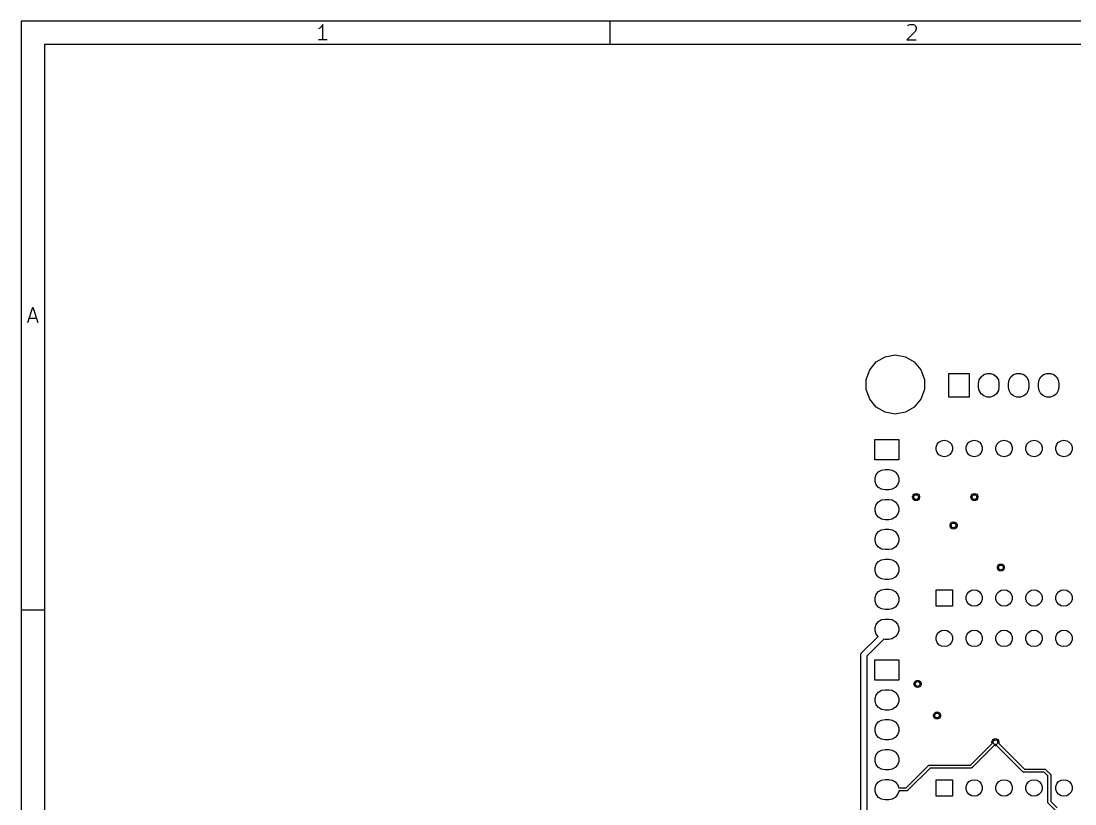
# Model space of a CAD drawing. Extents: x 10 to 287, y -200 to -10.
# Drawn here: x 10 to 99.5, y -76.5 to -10 of the extents above; entities that cross this region are included whole.
import ezdxf

# ---------------------------------------------------------------- set-up
doc = ezdxf.new("R2010")
doc.units = 0
doc.header["$MEASUREMENT"] = 0
doc.layers.add('BLACK', color=7, linetype='CONTINUOUS')

msp = doc.modelspace()

# ---------------------------------------------------------------- linework, layer by layer
at = {"layer": 'Black'}
for p, q in [((10, -10), (10, -200.007)), ((287.002, -10), (10, -10)), ((35.3714, -10.5976), (35.2476, -10.6595)), ((35.4952, -10.4738), (35.3714, -10.5976)), ((35.619, -10.2881), (35.4952, -10.4738)), ((35.619, -11.5881), (35.619, -10.2881)), ((60, -12), (60, -10)), ((85.2476, -10.4119), (85.3095, -10.35)), ((85.3095, -10.35), (85.4333, -10.2881)), ((85.4333, -10.2881), (85.7429, -10.2881)), ((85.7429, -10.2881), (85.8667, -10.35)), ((85.8667, -10.35), (85.9286, -10.4119)), ((85.9286, -10.4119), (85.9905, -10.5357)), ((85.9905, -10.6595), (85.9286, -10.8452)), ((85.9905, -10.5357), (85.9905, -10.6595)), ((35.9905, -11.5881), (35.2476, -11.5881)), ((85.9286, -10.8452), (85.1857, -11.5881)), ((85.1857, -11.5881), (85.9905, -11.5881)), ((12, -12), (12, -198.007)), ((285.002, -12), (12, -12)), ((10.5667, -35.5881), (11, -34.2881)), ((11, -34.2881), (11.4333, -35.5881)), ((10.6905, -35.2167), (11.3095, -35.2167)), ((83.3526, -38.5047), (84.2112, -38.3533)), ((84.2112, -38.3533), (85.0697, -38.5047)), ((82.0373, -39.6084), (82.5976, -38.9406)), ((82.5976, -38.9406), (83.3526, -38.5047)), ((85.0697, -38.5047), (85.8247, -38.9406)), ((85.8247, -38.9406), (86.385, -39.6084)), ((81.7391, -40.4276), (82.0373, -39.6084)), ((86.385, -39.6084), (86.6832, -40.4276)), ((88.7464, -41.946), (88.7464, -39.914)), ((88.7464, -39.914), (90.4736, -39.914)), ((90.4736, -39.914), (90.4736, -41.946)), ((91.3385, -40.4783), (91.4884, -40.2186)), ((91.4884, -40.2186), (91.7182, -40.0258)), ((91.7182, -40.0258), (92, -39.9232)), ((92, -39.9232), (92.3, -39.9232)), ((92.3, -39.9232), (92.5818, -40.0258)), ((92.5818, -40.0258), (92.8116, -40.2186)), ((92.8116, -40.2186), (92.9615, -40.4783)), ((93.8785, -40.4783), (94.0284, -40.2186)), ((94.0284, -40.2186), (94.2582, -40.0258)), ((94.2582, -40.0258), (94.54, -39.9232)), ((94.54, -39.9232), (94.84, -39.9232)), ((94.84, -39.9232), (95.1218, -40.0258)), ((95.1218, -40.0258), (95.3516, -40.2186)), ((95.3516, -40.2186), (95.5015, -40.4783)), ((96.4185, -40.4783), (96.5684, -40.2186)), ((96.5684, -40.2186), (96.7982, -40.0258)), ((96.7982, -40.0258), (97.08, -39.9232)), ((97.08, -39.9232), (97.38, -39.9232)), ((97.38, -39.9232), (97.6618, -40.0258)), ((97.6618, -40.0258), (97.8916, -40.2186)), ((97.8916, -40.2186), (98.0415, -40.4783)), ((81.7391, -41.2994), (81.7391, -40.4276)), ((86.6832, -40.4276), (86.6832, -41.2994)), ((91.2864, -40.7737), (91.3385, -40.4783)), ((91.2864, -41.0863), (91.2864, -40.7737)), ((91.3385, -41.3817), (91.2864, -41.0863)), ((92.9615, -40.4783), (93.0136, -40.7737)), ((93.0136, -41.0863), (92.9615, -41.3817)), ((93.0136, -40.7737), (93.0136, -41.0863)), ((93.8264, -40.7737), (93.8785, -40.4783)), ((93.8264, -41.0863), (93.8264, -40.7737)), ((93.8785, -41.3817), (93.8264, -41.0863)), ((95.5015, -40.4783), (95.5536, -40.7737)), ((95.5536, -41.0863), (95.5015, -41.3817)), ((95.5536, -40.7737), (95.5536, -41.0863)), ((96.3664, -40.7737), (96.4185, -40.4783)), ((96.3664, -41.0863), (96.3664, -40.7737)), ((96.4185, -41.3817), (96.3664, -41.0863)), ((98.0415, -40.4783), (98.0936, -40.7737)), ((98.0936, -41.0863), (98.0415, -41.3817)), ((98.0936, -40.7737), (98.0936, -41.0863)), ((82.0373, -42.1186), (81.7391, -41.2994)), ((86.6832, -41.2994), (86.385, -42.1186)), ((90.4736, -41.946), (88.7464, -41.946)), ((91.4884, -41.6414), (91.3385, -41.3817)), ((91.7182, -41.8342), (91.4884, -41.6414)), ((92, -41.9368), (91.7182, -41.8342)), ((92.3, -41.9368), (92, -41.9368)), ((92.5818, -41.8342), (92.3, -41.9368)), ((92.8116, -41.6414), (92.5818, -41.8342)), ((92.9615, -41.3817), (92.8116, -41.6414)), ((94.0284, -41.6414), (93.8785, -41.3817)), ((94.2582, -41.8342), (94.0284, -41.6414)), ((94.54, -41.9368), (94.2582, -41.8342)), ((94.84, -41.9368), (94.54, -41.9368)), ((95.1218, -41.8342), (94.84, -41.9368)), ((95.3516, -41.6414), (95.1218, -41.8342)), ((95.5015, -41.3817), (95.3516, -41.6414)), ((96.5684, -41.6414), (96.4185, -41.3817)), ((96.7982, -41.8342), (96.5684, -41.6414)), ((97.08, -41.9368), (96.7982, -41.8342)), ((97.38, -41.9368), (97.08, -41.9368)), ((97.6618, -41.8342), (97.38, -41.9368)), ((97.8916, -41.6414), (97.6618, -41.8342)), ((98.0415, -41.3817), (97.8916, -41.6414)), ((82.5976, -42.7864), (82.0373, -42.1186)), ((83.3526, -43.2223), (82.5976, -42.7864)), ((85.8247, -42.7864), (85.0697, -43.2223)), ((86.385, -42.1186), (85.8247, -42.7864)), ((84.2112, -43.3737), (83.3526, -43.2223)), ((85.0697, -43.2223), (84.2112, -43.3737)), ((82.484, -47.2636), (82.484, -45.5364)), ((82.484, -45.5364), (84.516, -45.5364)), ((84.516, -45.5364), (84.516, -47.2636)), ((88.1268, -45.6326), (88.3666, -45.5903)), ((88.3666, -45.5903), (88.6064, -45.6326)), ((90.6668, -45.6326), (90.9066, -45.5903)), ((90.9066, -45.5903), (91.1464, -45.6326)), ((93.2068, -45.6326), (93.4466, -45.5903)), ((93.4466, -45.5903), (93.6864, -45.6326)), ((95.7468, -45.6326), (95.9866, -45.5903)), ((95.9866, -45.5903), (96.2264, -45.6326)), ((98.2868, -45.6326), (98.5266, -45.5903)), ((98.5266, -45.5903), (98.7664, -45.6326)), ((87.6761, -46.1697), (87.7594, -45.9409)), ((87.6761, -46.4133), (87.6761, -46.1697)), ((87.7594, -46.6421), (87.6761, -46.4133)), ((87.7594, -45.9409), (87.9159, -45.7544)), ((87.9159, -45.7544), (88.1268, -45.6326)), ((88.6064, -45.6326), (88.8173, -45.7544)), ((88.8173, -45.7544), (88.9738, -45.9409)), ((88.9738, -45.9409), (89.0571, -46.1697)), ((89.0571, -46.4133), (88.9738, -46.6421)), ((89.0571, -46.1697), (89.0571, -46.4133)), ((90.2161, -46.1697), (90.2994, -45.9409)), ((90.2161, -46.4133), (90.2161, -46.1697)), ((90.2994, -46.6421), (90.2161, -46.4133)), ((90.2994, -45.9409), (90.4559, -45.7544)), ((90.4559, -45.7544), (90.6668, -45.6326)), ((91.1464, -45.6326), (91.3573, -45.7544)), ((91.3573, -45.7544), (91.5138, -45.9409)), ((91.5138, -45.9409), (91.5971, -46.1697)), ((91.5971, -46.4133), (91.5138, -46.6421)), ((91.5971, -46.1697), (91.5971, -46.4133)), ((92.7561, -46.1697), (92.8394, -45.9409)), ((92.7561, -46.4133), (92.7561, -46.1697)), ((92.8394, -46.6421), (92.7561, -46.4133)), ((92.8394, -45.9409), (92.9959, -45.7544)), ((92.9959, -45.7544), (93.2068, -45.6326)), ((93.6864, -45.6326), (93.8973, -45.7544)), ((93.8973, -45.7544), (94.0538, -45.9409)), ((94.0538, -45.9409), (94.1371, -46.1697)), ((94.1371, -46.4133), (94.0538, -46.6421)), ((94.1371, -46.1697), (94.1371, -46.4133)), ((95.2961, -46.1697), (95.3794, -45.9409)), ((95.2961, -46.4133), (95.2961, -46.1697)), ((95.3794, -46.6421), (95.2961, -46.4133)), ((95.3794, -45.9409), (95.5359, -45.7544)), ((95.5359, -45.7544), (95.7468, -45.6326)), ((96.2264, -45.6326), (96.4373, -45.7544)), ((96.4373, -45.7544), (96.5938, -45.9409)), ((96.5938, -45.9409), (96.6771, -46.1697)), ((96.6771, -46.4133), (96.5938, -46.6421)), ((96.6771, -46.1697), (96.6771, -46.4133)), ((97.8361, -46.1697), (97.9194, -45.9409)), ((97.8361, -46.4133), (97.8361, -46.1697)), ((97.9194, -46.6421), (97.8361, -46.4133)), ((97.9194, -45.9409), (98.0759, -45.7544)), ((98.0759, -45.7544), (98.2868, -45.6326)), ((98.7664, -45.6326), (98.9773, -45.7544)), ((98.9773, -45.7544), (99.1338, -45.9409)), ((99.1338, -45.9409), (99.2171, -46.1697)), ((99.2171, -46.4133), (99.1338, -46.6421)), ((99.2171, -46.1697), (99.2171, -46.4133)), ((84.516, -47.2636), (82.484, -47.2636)), ((87.9159, -46.8286), (87.7594, -46.6421)), ((88.1268, -46.9504), (87.9159, -46.8286)), ((88.3666, -46.9927), (88.1268, -46.9504)), ((88.6064, -46.9504), (88.3666, -46.9927)), ((88.8173, -46.8286), (88.6064, -46.9504)), ((88.9738, -46.6421), (88.8173, -46.8286)), ((90.4559, -46.8286), (90.2994, -46.6421)), ((90.6668, -46.9504), (90.4559, -46.8286)), ((90.9066, -46.9927), (90.6668, -46.9504)), ((91.1464, -46.9504), (90.9066, -46.9927)), ((91.3573, -46.8286), (91.1464, -46.9504)), ((91.5138, -46.6421), (91.3573, -46.8286)), ((92.9959, -46.8286), (92.8394, -46.6421)), ((93.2068, -46.9504), (92.9959, -46.8286)), ((93.4466, -46.9927), (93.2068, -46.9504)), ((93.6864, -46.9504), (93.4466, -46.9927)), ((93.8973, -46.8286), (93.6864, -46.9504)), ((94.0538, -46.6421), (93.8973, -46.8286)), ((95.5359, -46.8286), (95.3794, -46.6421)), ((95.7468, -46.9504), (95.5359, -46.8286)), ((95.9866, -46.9927), (95.7468, -46.9504)), ((96.2264, -46.9504), (95.9866, -46.9927)), ((96.4373, -46.8286), (96.2264, -46.9504)), ((96.5938, -46.6421), (96.4373, -46.8286)), ((98.0759, -46.8286), (97.9194, -46.6421)), ((98.2868, -46.9504), (98.0759, -46.8286)), ((98.5266, -46.9927), (98.2868, -46.9504)), ((98.7664, -46.9504), (98.5266, -46.9927)), ((98.9773, -46.8286), (98.7664, -46.9504)), ((99.1338, -46.6421), (98.9773, -46.8286)), ((82.5958, -48.5082), (82.7886, -48.2784)), ((82.7886, -48.2784), (83.0483, -48.1285)), ((83.0483, -48.1285), (83.3437, -48.0764)), ((83.3437, -48.0764), (83.6563, -48.0764)), ((83.6563, -48.0764), (83.9517, -48.1285)), ((83.9517, -48.1285), (84.2114, -48.2784)), ((84.2114, -48.2784), (84.4042, -48.5082)), ((82.4932, -48.79), (82.5958, -48.5082)), ((82.4932, -49.09), (82.4932, -48.79)), ((82.5958, -49.3718), (82.4932, -49.09)), ((84.4042, -48.5082), (84.5068, -48.79)), ((84.5068, -49.09), (84.4042, -49.3718)), ((84.5068, -48.79), (84.5068, -49.09)), ((82.7886, -49.6016), (82.5958, -49.3718)), ((83.0483, -49.7515), (82.7886, -49.6016)), ((83.3437, -49.8036), (83.0483, -49.7515)), ((83.6563, -49.8036), (83.3437, -49.8036)), ((83.9517, -49.7515), (83.6563, -49.8036)), ((84.2114, -49.6016), (83.9517, -49.7515)), ((84.4042, -49.3718), (84.2114, -49.6016)), ((82.5958, -51.0482), (82.7886, -50.8184)), ((82.7886, -50.8184), (83.0483, -50.6685)), ((83.0483, -50.6685), (83.3437, -50.6164)), ((83.3437, -50.6164), (83.6563, -50.6164)), ((83.6563, -50.6164), (83.9517, -50.6685)), ((83.9517, -50.6685), (84.2114, -50.8184)), ((84.2114, -50.8184), (84.4042, -51.0482)), ((85.6827, -50.3668), (85.7184, -50.2686)), ((85.6827, -50.4712), (85.6827, -50.3668)), ((85.7184, -50.5694), (85.6827, -50.4712)), ((85.7184, -50.2686), (85.7856, -50.1885)), ((85.7856, -50.6495), (85.7184, -50.5694)), ((85.7856, -50.1885), (85.8761, -50.1363)), ((85.8761, -50.7017), (85.7856, -50.6495)), ((85.8761, -50.1363), (85.979, -50.1181)), ((85.979, -50.7199), (85.8761, -50.7017)), ((85.979, -50.1181), (86.0819, -50.1363)), ((86.0819, -50.7017), (85.979, -50.7199)), ((86.0819, -50.1363), (86.1724, -50.1885)), ((86.1724, -50.6495), (86.0819, -50.7017)), ((86.1724, -50.1885), (86.2396, -50.2686)), ((86.2396, -50.5694), (86.1724, -50.6495)), ((86.2396, -50.2686), (86.2753, -50.3668)), ((86.2753, -50.4712), (86.2396, -50.5694)), ((86.2753, -50.3668), (86.2753, -50.4712)), ((90.6357, -50.3668), (90.6714, -50.2686)), ((90.6357, -50.4712), (90.6357, -50.3668)), ((90.6714, -50.5694), (90.6357, -50.4712)), ((90.6714, -50.2686), (90.7386, -50.1885)), ((90.7386, -50.6495), (90.6714, -50.5694)), ((90.7386, -50.1885), (90.8291, -50.1363)), ((90.8291, -50.7017), (90.7386, -50.6495)), ((90.8291, -50.1363), (90.932, -50.1181)), ((90.932, -50.7199), (90.8291, -50.7017)), ((90.932, -50.1181), (91.0349, -50.1363)), ((91.0349, -50.7017), (90.932, -50.7199)), ((91.0349, -50.1363), (91.1254, -50.1885)), ((91.1254, -50.6495), (91.0349, -50.7017)), ((91.1254, -50.1885), (91.1926, -50.2686)), ((91.1926, -50.5694), (91.1254, -50.6495)), ((91.1926, -50.2686), (91.2283, -50.3668)), ((91.2283, -50.4712), (91.1926, -50.5694)), ((91.2283, -50.3668), (91.2283, -50.4712)), ((82.4932, -51.33), (82.5958, -51.0482)), ((82.4932, -51.63), (82.4932, -51.33)), ((82.5958, -51.9118), (82.4932, -51.63)), ((84.4042, -51.0482), (84.5068, -51.33)), ((84.5068, -51.63), (84.4042, -51.9118)), ((84.5068, -51.33), (84.5068, -51.63)), ((82.7886, -52.1416), (82.5958, -51.9118)), ((83.0483, -52.2915), (82.7886, -52.1416)), ((83.3437, -52.3436), (83.0483, -52.2915)), ((83.6563, -52.3436), (83.3437, -52.3436)), ((83.9517, -52.2915), (83.6563, -52.3436)), ((84.2114, -52.1416), (83.9517, -52.2915)), ((84.4042, -51.9118), (84.2114, -52.1416)), ((88.8577, -52.7798), (88.8934, -52.6816)), ((88.8577, -52.8842), (88.8577, -52.7798)), ((88.8934, -52.6816), (88.9606, -52.6015)), ((88.9606, -52.6015), (89.0511, -52.5493)), ((89.0511, -52.5493), (89.154, -52.5311)), ((89.154, -52.5311), (89.2569, -52.5493)), ((89.2569, -52.5493), (89.3474, -52.6015)), ((89.3474, -52.6015), (89.4146, -52.6816)), ((89.4146, -52.6816), (89.4503, -52.7798)), ((89.4503, -52.7798), (89.4503, -52.8842)), ((82.4932, -53.87), (82.5958, -53.5882)), ((82.5958, -53.5882), (82.7886, -53.3584)), ((82.7886, -53.3584), (83.0483, -53.2085)), ((83.0483, -53.2085), (83.3437, -53.1564)), ((83.3437, -53.1564), (83.6563, -53.1564)), ((83.6563, -53.1564), (83.9517, -53.2085)), ((83.9517, -53.2085), (84.2114, -53.3584)), ((84.2114, -53.3584), (84.4042, -53.5882)), ((84.4042, -53.5882), (84.5068, -53.87)), ((88.8934, -52.9824), (88.8577, -52.8842)), ((88.9606, -53.0625), (88.8934, -52.9824)), ((89.0511, -53.1147), (88.9606, -53.0625)), ((89.154, -53.1329), (89.0511, -53.1147)), ((89.2569, -53.1147), (89.154, -53.1329)), ((89.3474, -53.0625), (89.2569, -53.1147)), ((89.4146, -52.9824), (89.3474, -53.0625)), ((89.4503, -52.8842), (89.4146, -52.9824)), ((82.4932, -54.17), (82.4932, -53.87)), ((82.5958, -54.4518), (82.4932, -54.17)), ((82.7886, -54.6816), (82.5958, -54.4518)), ((84.4042, -54.4518), (84.2114, -54.6816)), ((84.5068, -54.17), (84.4042, -54.4518)), ((84.5068, -53.87), (84.5068, -54.17)), ((83.0483, -54.8315), (82.7886, -54.6816)), ((83.3437, -54.8836), (83.0483, -54.8315)), ((83.6563, -54.8836), (83.3437, -54.8836)), ((83.9517, -54.8315), (83.6563, -54.8836)), ((84.2114, -54.6816), (83.9517, -54.8315)), ((82.4932, -56.41), (82.5958, -56.1282)), ((82.5958, -56.1282), (82.7886, -55.8984)), ((82.7886, -55.8984), (83.0483, -55.7485)), ((83.0483, -55.7485), (83.3437, -55.6964)), ((83.3437, -55.6964), (83.6563, -55.6964)), ((83.6563, -55.6964), (83.9517, -55.7485)), ((83.9517, -55.7485), (84.2114, -55.8984)), ((84.2114, -55.8984), (84.4042, -56.1282)), ((84.4042, -56.1282), (84.5068, -56.41)), ((92.8737, -56.3478), (92.9094, -56.2496)), ((92.8737, -56.4522), (92.8737, -56.3478)), ((92.9094, -56.2496), (92.9766, -56.1695)), ((92.9766, -56.1695), (93.0671, -56.1173)), ((93.0671, -56.1173), (93.17, -56.0991)), ((93.17, -56.0991), (93.2729, -56.1173)), ((93.2729, -56.1173), (93.3634, -56.1695)), ((93.3634, -56.1695), (93.4306, -56.2496)), ((93.4306, -56.2496), (93.4663, -56.3478)), ((93.4663, -56.3478), (93.4663, -56.4522)), ((82.4932, -56.71), (82.4932, -56.41)), ((82.5958, -56.9918), (82.4932, -56.71)), ((82.7886, -57.2216), (82.5958, -56.9918)), ((83.0483, -57.3715), (82.7886, -57.2216)), ((84.2114, -57.2216), (83.9517, -57.3715)), ((84.4042, -56.9918), (84.2114, -57.2216)), ((84.5068, -56.71), (84.4042, -56.9918)), ((84.5068, -56.41), (84.5068, -56.71)), ((92.9094, -56.5504), (92.8737, -56.4522)), ((92.9766, -56.6305), (92.9094, -56.5504)), ((93.0671, -56.6827), (92.9766, -56.6305)), ((93.17, -56.7009), (93.0671, -56.6827)), ((93.2729, -56.6827), (93.17, -56.7009)), ((93.3634, -56.6305), (93.2729, -56.6827)), ((93.4306, -56.5504), (93.3634, -56.6305)), ((93.4663, -56.4522), (93.4306, -56.5504)), ((83.3437, -57.4236), (83.0483, -57.3715)), ((83.6563, -57.4236), (83.3437, -57.4236)), ((83.9517, -57.3715), (83.6563, -57.4236)), ((82.4932, -58.95), (82.5958, -58.6682)), ((82.4932, -59.25), (82.4932, -58.95)), ((82.5958, -58.6682), (82.7886, -58.4384)), ((82.7886, -58.4384), (83.0483, -58.2885)), ((83.0483, -58.2885), (83.3437, -58.2364)), ((83.3437, -58.2364), (83.6563, -58.2364)), ((83.6563, -58.2364), (83.9517, -58.2885)), ((83.9517, -58.2885), (84.2114, -58.4384)), ((84.2114, -58.4384), (84.4042, -58.6682)), ((84.4042, -58.6682), (84.5068, -58.95)), ((84.5068, -58.95), (84.5068, -59.25)), ((87.6681, -59.69), (87.6681, -58.293)), ((87.6681, -58.293), (89.0651, -58.293)), ((89.0651, -58.293), (89.0651, -59.69)), ((90.2161, -58.8697), (90.2994, -58.6409)), ((90.2161, -59.1133), (90.2161, -58.8697)), ((90.2994, -58.6409), (90.4559, -58.4544)), ((90.4559, -58.4544), (90.6668, -58.3326)), ((90.6668, -58.3326), (90.9066, -58.2903)), ((90.9066, -58.2903), (91.1464, -58.3326)), ((91.1464, -58.3326), (91.3573, -58.4544)), ((91.3573, -58.4544), (91.5138, -58.6409)), ((91.5138, -58.6409), (91.5971, -58.8697)), ((91.5971, -58.8697), (91.5971, -59.1133)), ((92.7561, -58.8697), (92.8394, -58.6409)), ((92.7561, -59.1133), (92.7561, -58.8697)), ((92.8394, -58.6409), (92.9959, -58.4544)), ((92.9959, -58.4544), (93.2068, -58.3326)), ((93.2068, -58.3326), (93.4466, -58.2903)), ((93.4466, -58.2903), (93.6864, -58.3326)), ((93.6864, -58.3326), (93.8973, -58.4544)), ((93.8973, -58.4544), (94.0538, -58.6409)), ((94.0538, -58.6409), (94.1371, -58.8697)), ((94.1371, -58.8697), (94.1371, -59.1133)), ((95.2961, -58.8697), (95.3794, -58.6409)), ((95.2961, -59.1133), (95.2961, -58.8697)), ((95.3794, -58.6409), (95.5359, -58.4544)), ((95.5359, -58.4544), (95.7468, -58.3326)), ((95.7468, -58.3326), (95.9866, -58.2903)), ((95.9866, -58.2903), (96.2264, -58.3326)), ((96.2264, -58.3326), (96.4373, -58.4544)), ((96.4373, -58.4544), (96.5938, -58.6409)), ((96.5938, -58.6409), (96.6771, -58.8697)), ((96.6771, -58.8697), (96.6771, -59.1133)), ((97.8361, -58.8697), (97.9194, -58.6409)), ((97.8361, -59.1133), (97.8361, -58.8697)), ((97.9194, -58.6409), (98.0759, -58.4544)), ((98.0759, -58.4544), (98.2868, -58.3326)), ((98.2868, -58.3326), (98.5266, -58.2903)), ((98.5266, -58.2903), (98.7664, -58.3326)), ((98.7664, -58.3326), (98.9773, -58.4544)), ((98.9773, -58.4544), (99.1338, -58.6409)), ((99.1338, -58.6409), (99.2171, -58.8697)), ((99.2171, -58.8697), (99.2171, -59.1133)), ((82.5958, -59.5318), (82.4932, -59.25)), ((82.7886, -59.7616), (82.5958, -59.5318)), ((83.0483, -59.9115), (82.7886, -59.7616)), ((83.3437, -59.9636), (83.0483, -59.9115)), ((83.9517, -59.9115), (83.6563, -59.9636)), ((84.2114, -59.7616), (83.9517, -59.9115)), ((84.4042, -59.5318), (84.2114, -59.7616)), ((84.5068, -59.25), (84.4042, -59.5318)), ((89.0651, -59.69), (87.6681, -59.69)), ((90.2994, -59.3421), (90.2161, -59.1133)), ((90.4559, -59.5286), (90.2994, -59.3421)), ((90.6668, -59.6504), (90.4559, -59.5286)), ((90.9066, -59.6927), (90.6668, -59.6504)), ((91.1464, -59.6504), (90.9066, -59.6927)), ((91.3573, -59.5286), (91.1464, -59.6504)), ((91.5138, -59.3421), (91.3573, -59.5286)), ((91.5971, -59.1133), (91.5138, -59.3421)), ((92.8394, -59.3421), (92.7561, -59.1133)), ((92.9959, -59.5286), (92.8394, -59.3421)), ((93.2068, -59.6504), (92.9959, -59.5286)), ((93.4466, -59.6927), (93.2068, -59.6504)), ((93.6864, -59.6504), (93.4466, -59.6927)), ((93.8973, -59.5286), (93.6864, -59.6504)), ((94.0538, -59.3421), (93.8973, -59.5286)), ((94.1371, -59.1133), (94.0538, -59.3421)), ((95.3794, -59.3421), (95.2961, -59.1133)), ((95.5359, -59.5286), (95.3794, -59.3421)), ((95.7468, -59.6504), (95.5359, -59.5286)), ((95.9866, -59.6927), (95.7468, -59.6504)), ((96.2264, -59.6504), (95.9866, -59.6927)), ((96.4373, -59.5286), (96.2264, -59.6504)), ((96.5938, -59.3421), (96.4373, -59.5286)), ((96.6771, -59.1133), (96.5938, -59.3421)), ((97.9194, -59.3421), (97.8361, -59.1133)), ((98.0759, -59.5286), (97.9194, -59.3421)), ((98.2868, -59.6504), (98.0759, -59.5286)), ((98.5266, -59.6927), (98.2868, -59.6504)), ((98.7664, -59.6504), (98.5266, -59.6927)), ((98.9773, -59.5286), (98.7664, -59.6504)), ((99.1338, -59.3421), (98.9773, -59.5286)), ((99.2171, -59.1133), (99.1338, -59.3421)), ((10, -60), (12, -60)), ((82.7886, -60.9784), (83.0483, -60.8285)), ((83.0483, -60.8285), (83.3437, -60.7764)), ((83.6563, -59.9636), (83.3437, -59.9636)), ((83.3437, -60.7764), (83.6563, -60.7764)), ((83.6563, -60.7764), (83.9517, -60.8285)), ((83.9517, -60.8285), (84.2114, -60.9784)), ((82.4932, -61.49), (82.5958, -61.2082)), ((82.4932, -61.79), (82.4932, -61.49)), ((82.5958, -61.2082), (82.7886, -60.9784)), ((84.2114, -60.9784), (84.4042, -61.2082)), ((84.4042, -61.2082), (84.5068, -61.49)), ((84.5068, -61.49), (84.5068, -61.79)), ((88.1268, -61.7616), (88.3666, -61.7193)), ((88.3666, -61.7193), (88.6064, -61.7616)), ((90.6668, -61.7616), (90.9066, -61.7193)), ((90.9066, -61.7193), (91.1464, -61.7616)), ((93.2068, -61.7616), (93.4466, -61.7193)), ((93.4466, -61.7193), (93.6864, -61.7616)), ((95.7468, -61.7616), (95.9866, -61.7193)), ((95.9866, -61.7193), (96.2264, -61.7616)), ((98.2868, -61.7616), (98.5266, -61.7193)), ((98.5266, -61.7193), (98.7664, -61.7616)), ((81.3544, -63.6506), (82.7497, -62.2552)), ((83.2384, -62.485), (81.788, -63.9354)), ((82.5958, -62.0718), (82.4932, -61.79)), ((82.7497, -62.2552), (82.5958, -62.0718)), ((83.3437, -62.5036), (83.2384, -62.485)), ((83.6563, -62.5036), (83.3437, -62.5036)), ((83.9517, -62.4515), (83.6563, -62.5036)), ((84.2114, -62.3016), (83.9517, -62.4515)), ((84.4042, -62.0718), (84.2114, -62.3016)), ((84.5068, -61.79), (84.4042, -62.0718)), ((87.6761, -62.2987), (87.7594, -62.0699)), ((87.6761, -62.5423), (87.6761, -62.2987)), ((87.7594, -62.7711), (87.6761, -62.5423)), ((87.7594, -62.0699), (87.9159, -61.8834)), ((87.9159, -61.8834), (88.1268, -61.7616)), ((88.6064, -61.7616), (88.8173, -61.8834)), ((88.8173, -61.8834), (88.9738, -62.0699)), ((88.9738, -62.0699), (89.0571, -62.2987)), ((89.0571, -62.5423), (88.9738, -62.7711)), ((89.0571, -62.2987), (89.0571, -62.5423)), ((90.2161, -62.2987), (90.2994, -62.0699)), ((90.2161, -62.5423), (90.2161, -62.2987)), ((90.2994, -62.7711), (90.2161, -62.5423)), ((90.2994, -62.0699), (90.4559, -61.8834)), ((90.4559, -61.8834), (90.6668, -61.7616)), ((91.1464, -61.7616), (91.3573, -61.8834)), ((91.3573, -61.8834), (91.5138, -62.0699)), ((91.5138, -62.0699), (91.5971, -62.2987)), ((91.5971, -62.5423), (91.5138, -62.7711)), ((91.5971, -62.2987), (91.5971, -62.5423)), ((92.7561, -62.2987), (92.8394, -62.0699)), ((92.7561, -62.5423), (92.7561, -62.2987)), ((92.8394, -62.7711), (92.7561, -62.5423)), ((92.8394, -62.0699), (92.9959, -61.8834)), ((92.9959, -61.8834), (93.2068, -61.7616)), ((93.6864, -61.7616), (93.8973, -61.8834)), ((93.8973, -61.8834), (94.0538, -62.0699)), ((94.0538, -62.0699), (94.1371, -62.2987)), ((94.1371, -62.5423), (94.0538, -62.7711)), ((94.1371, -62.2987), (94.1371, -62.5423)), ((95.2961, -62.2987), (95.3794, -62.0699)), ((95.2961, -62.5423), (95.2961, -62.2987)), ((95.3794, -62.7711), (95.2961, -62.5423)), ((95.3794, -62.0699), (95.5359, -61.8834)), ((95.5359, -61.8834), (95.7468, -61.7616)), ((96.2264, -61.7616), (96.4373, -61.8834)), ((96.4373, -61.8834), (96.5938, -62.0699)), ((96.5938, -62.0699), (96.6771, -62.2987)), ((96.6771, -62.5423), (96.5938, -62.7711)), ((96.6771, -62.2987), (96.6771, -62.5423)), ((97.8361, -62.2987), (97.9194, -62.0699)), ((97.8361, -62.5423), (97.8361, -62.2987)), ((97.9194, -62.7711), (97.8361, -62.5423)), ((97.9194, -62.0699), (98.0759, -61.8834)), ((98.0759, -61.8834), (98.2868, -61.7616)), ((98.7664, -61.7616), (98.9773, -61.8834)), ((98.9773, -61.8834), (99.1338, -62.0699)), ((99.1338, -62.0699), (99.2171, -62.2987)), ((99.2171, -62.5423), (99.1338, -62.7711)), ((99.2171, -62.2987), (99.2171, -62.5423)), ((87.9159, -62.9576), (87.7594, -62.7711)), ((88.1268, -63.0794), (87.9159, -62.9576)), ((88.3666, -63.1217), (88.1268, -63.0794)), ((88.6064, -63.0794), (88.3666, -63.1217)), ((88.8173, -62.9576), (88.6064, -63.0794)), ((88.9738, -62.7711), (88.8173, -62.9576)), ((90.4559, -62.9576), (90.2994, -62.7711)), ((90.6668, -63.0794), (90.4559, -62.9576)), ((90.9066, -63.1217), (90.6668, -63.0794)), ((91.1464, -63.0794), (90.9066, -63.1217)), ((91.3573, -62.9576), (91.1464, -63.0794)), ((91.5138, -62.7711), (91.3573, -62.9576)), ((92.9959, -62.9576), (92.8394, -62.7711)), ((93.2068, -63.0794), (92.9959, -62.9576)), ((93.4466, -63.1217), (93.2068, -63.0794)), ((93.6864, -63.0794), (93.4466, -63.1217)), ((93.8973, -62.9576), (93.6864, -63.0794)), ((94.0538, -62.7711), (93.8973, -62.9576)), ((95.5359, -62.9576), (95.3794, -62.7711)), ((95.7468, -63.0794), (95.5359, -62.9576)), ((95.9866, -63.1217), (95.7468, -63.0794)), ((96.2264, -63.0794), (95.9866, -63.1217)), ((96.4373, -62.9576), (96.2264, -63.0794)), ((96.5938, -62.7711), (96.4373, -62.9576)), ((98.0759, -62.9576), (97.9194, -62.7711)), ((98.2868, -63.0794), (98.0759, -62.9576)), ((98.5266, -63.1217), (98.2868, -63.0794)), ((98.7664, -63.0794), (98.5266, -63.1217)), ((98.9773, -62.9576), (98.7664, -63.0794)), ((99.1338, -62.7711), (98.9773, -62.9576)), ((81.28, -63.8302), (81.2819, -63.8192)), ((81.28, -80.9752), (81.28, -63.8302)), ((81.281, -63.8081), (81.2896, -63.776)), ((81.2819, -63.8192), (81.281, -63.8081)), ((81.2896, -63.776), (81.2953, -63.7433)), ((81.2953, -63.7433), (81.3009, -63.7336)), ((81.3009, -63.7336), (81.3038, -63.7229)), ((81.3038, -63.7229), (81.3228, -63.6957)), ((81.3228, -63.6957), (81.3394, -63.6669)), ((81.3394, -63.6669), (81.348, -63.6597)), ((81.348, -63.6597), (81.3544, -63.6506)), ((81.788, -63.9354), (81.788, -80.362)), ((82.484, -65.9636), (82.484, -64.2364)), ((82.484, -64.2364), (84.516, -64.2364)), ((84.516, -64.2364), (84.516, -65.9636)), ((84.516, -65.9636), (82.484, -65.9636)), ((85.8097, -66.2418), (85.8454, -66.1436)), ((85.8454, -66.1436), (85.9126, -66.0635)), ((85.9126, -66.0635), (86.0031, -66.0113)), ((86.0031, -66.0113), (86.106, -65.9931)), ((86.106, -65.9931), (86.2089, -66.0113)), ((86.2089, -66.0113), (86.2994, -66.0635)), ((86.2994, -66.0635), (86.3666, -66.1436)), ((86.3666, -66.1436), (86.4023, -66.2418)), ((82.5958, -67.2082), (82.7886, -66.9784)), ((82.7886, -66.9784), (83.0483, -66.8285)), ((83.0483, -66.8285), (83.3437, -66.7764)), ((83.3437, -66.7764), (83.6563, -66.7764)), ((83.6563, -66.7764), (83.9517, -66.8285)), ((83.9517, -66.8285), (84.2114, -66.9784)), ((84.2114, -66.9784), (84.4042, -67.2082)), ((85.8097, -66.3462), (85.8097, -66.2418)), ((85.8454, -66.4444), (85.8097, -66.3462)), ((85.9126, -66.5245), (85.8454, -66.4444)), ((86.0031, -66.5767), (85.9126, -66.5245)), ((86.106, -66.5949), (86.0031, -66.5767)), ((86.2089, -66.5767), (86.106, -66.5949)), ((86.2994, -66.5245), (86.2089, -66.5767)), ((86.3666, -66.4444), (86.2994, -66.5245)), ((86.4023, -66.3462), (86.3666, -66.4444)), ((86.4023, -66.2418), (86.4023, -66.3462)), ((82.4932, -67.49), (82.5958, -67.2082)), ((82.4932, -67.79), (82.4932, -67.49)), ((82.5958, -68.0718), (82.4932, -67.79)), ((84.4042, -67.2082), (84.5068, -67.49)), ((84.5068, -67.79), (84.4042, -68.0718)), ((84.5068, -67.49), (84.5068, -67.79)), ((82.7886, -68.3016), (82.5958, -68.0718)), ((83.0483, -68.4515), (82.7886, -68.3016)), ((83.3437, -68.5036), (83.0483, -68.4515)), ((83.6563, -68.5036), (83.3437, -68.5036)), ((83.9517, -68.4515), (83.6563, -68.5036)), ((84.2114, -68.3016), (83.9517, -68.4515)), ((84.4042, -68.0718), (84.2114, -68.3016)), ((87.4607, -68.9088), (87.4964, -68.8106)), ((87.4964, -68.8106), (87.5636, -68.7305)), ((87.5636, -68.7305), (87.6541, -68.6783)), ((87.6541, -68.6783), (87.757, -68.6601)), ((87.757, -68.6601), (87.8599, -68.6783)), ((87.8599, -68.6783), (87.9504, -68.7305)), ((87.9504, -68.7305), (88.0176, -68.8106)), ((88.0176, -68.8106), (88.0533, -68.9088)), ((82.4932, -70.03), (82.5958, -69.7482)), ((82.5958, -69.7482), (82.7886, -69.5184)), ((82.7886, -69.5184), (83.0483, -69.3685)), ((83.0483, -69.3685), (83.3437, -69.3164)), ((83.3437, -69.3164), (83.6563, -69.3164)), ((83.6563, -69.3164), (83.9517, -69.3685)), ((83.9517, -69.3685), (84.2114, -69.5184)), ((84.2114, -69.5184), (84.4042, -69.7482)), ((84.4042, -69.7482), (84.5068, -70.03)), ((87.4607, -69.0132), (87.4607, -68.9088)), ((87.4964, -69.1114), (87.4607, -69.0132)), ((87.5636, -69.1915), (87.4964, -69.1114)), ((87.6541, -69.2437), (87.5636, -69.1915)), ((87.757, -69.2619), (87.6541, -69.2437)), ((87.8599, -69.2437), (87.757, -69.2619)), ((87.9504, -69.1915), (87.8599, -69.2437)), ((88.0176, -69.1114), (87.9504, -69.1915)), ((88.0533, -69.0132), (88.0176, -69.1114)), ((88.0533, -68.9088), (88.0533, -69.0132)), ((82.4932, -70.33), (82.4932, -70.03)), ((82.5958, -70.6118), (82.4932, -70.33)), ((82.7886, -70.8416), (82.5958, -70.6118)), ((84.4042, -70.6118), (84.2114, -70.8416)), ((84.5068, -70.33), (84.4042, -70.6118)), ((84.5068, -70.03), (84.5068, -70.33)), ((83.0483, -70.9915), (82.7886, -70.8416)), ((83.3437, -71.0436), (83.0483, -70.9915)), ((83.6563, -71.0436), (83.3437, -71.0436)), ((83.9517, -70.9915), (83.6563, -71.0436)), ((84.2114, -70.8416), (83.9517, -70.9915)), ((90.6, -73.1774), (92.4309, -71.3465)), ((92.607, -71.5296), (90.7424, -73.3942)), ((92.4137, -71.1948), (92.4494, -71.0966)), ((92.4137, -71.2992), (92.4137, -71.1948)), ((92.4309, -71.3465), (92.4137, -71.2992)), ((92.4494, -71.0966), (92.5166, -71.0165)), ((92.5166, -71.0165), (92.6071, -70.9643)), ((92.6071, -71.5297), (92.607, -71.5296)), ((92.6071, -70.9643), (92.71, -70.9461)), ((92.71, -71.5479), (92.6071, -71.5297)), ((92.71, -70.9461), (92.8129, -70.9643)), ((92.8129, -71.5297), (92.71, -71.5479)), ((92.8129, -70.9643), (92.9034, -71.0165)), ((92.813, -71.5296), (92.8129, -71.5297)), ((95.0332, -73.7498), (92.813, -71.5296)), ((92.9034, -71.0165), (92.9706, -71.0966)), ((92.9706, -71.0966), (93.0063, -71.1948)), ((93.0063, -71.2992), (92.9891, -71.3465)), ((92.9891, -71.3465), (95.1756, -73.533)), ((93.0063, -71.1948), (93.0063, -71.2992)), ((82.4932, -72.57), (82.5958, -72.2882)), ((82.5958, -72.2882), (82.7886, -72.0584)), ((82.7886, -72.0584), (83.0483, -71.9085)), ((83.0483, -71.9085), (83.3437, -71.8564)), ((83.3437, -71.8564), (83.6563, -71.8564)), ((83.6563, -71.8564), (83.9517, -71.9085)), ((83.9517, -71.9085), (84.2114, -72.0584)), ((84.2114, -72.0584), (84.4042, -72.2882)), ((84.4042, -72.2882), (84.5068, -72.57)), ((82.4932, -72.87), (82.4932, -72.57)), ((82.5958, -73.1518), (82.4932, -72.87)), ((82.7886, -73.3816), (82.5958, -73.1518)), ((84.4042, -73.1518), (84.2114, -73.3816)), ((84.5068, -72.87), (84.4042, -73.1518)), ((84.5068, -72.57), (84.5068, -72.87)), ((85.139, -75.1078), (87.0322, -73.2146)), ((87.0322, -73.2146), (87.0368, -73.2114)), ((87.0368, -73.2114), (87.0404, -73.2071)), ((87.0404, -73.2071), (87.0547, -73.1988)), ((87.0547, -73.1988), (87.0683, -73.1893)), ((87.0683, -73.1893), (87.0737, -73.1879)), ((87.0737, -73.1879), (87.0786, -73.1851)), ((87.0786, -73.1851), (87.0949, -73.1822)), ((87.0949, -73.1822), (87.1109, -73.1779)), ((87.1109, -73.1779), (87.1165, -73.1784)), ((87.1165, -73.1784), (87.122, -73.1774)), ((87.122, -73.1774), (90.6, -73.1774)), ((83.0483, -73.5315), (82.7886, -73.3816)), ((83.3437, -73.5836), (83.0483, -73.5315)), ((83.6563, -73.5836), (83.3437, -73.5836)), ((83.9517, -73.5315), (83.6563, -73.5836)), ((84.2114, -73.3816), (83.9517, -73.5315)), ((87.1746, -73.4314), (85.2814, -75.3246)), ((90.6526, -73.4314), (87.1746, -73.4314)), ((90.6581, -73.4304), (90.6526, -73.4314)), ((90.6637, -73.4309), (90.6581, -73.4304)), ((90.6797, -73.4266), (90.6637, -73.4309)), ((90.696, -73.4237), (90.6797, -73.4266)), ((90.7009, -73.4209), (90.696, -73.4237)), ((90.7063, -73.4195), (90.7009, -73.4209)), ((90.7199, -73.41), (90.7063, -73.4195)), ((90.7342, -73.4017), (90.7199, -73.41)), ((90.7378, -73.3974), (90.7342, -73.4017)), ((90.7424, -73.3942), (90.7378, -73.3974)), ((95.0378, -73.753), (95.0332, -73.7498)), ((95.0414, -73.7573), (95.0378, -73.753)), ((95.0557, -73.7656), (95.0414, -73.7573)), ((95.0693, -73.7751), (95.0557, -73.7656)), ((95.0747, -73.7765), (95.0693, -73.7751)), ((95.0796, -73.7793), (95.0747, -73.7765)), ((95.0959, -73.7822), (95.0796, -73.7793)), ((95.1119, -73.7865), (95.0959, -73.7822)), ((95.1175, -73.786), (95.1119, -73.7865)), ((95.123, -73.787), (95.1175, -73.786)), ((96.8484, -73.787), (95.123, -73.787)), ((95.1756, -73.533), (96.901, -73.533)), ((97.155, -74.0936), (96.8484, -73.787)), ((96.901, -73.533), (96.9065, -73.534)), ((96.9065, -73.534), (96.9121, -73.5335)), ((96.9121, -73.5335), (96.9281, -73.5378)), ((96.9281, -73.5378), (96.9444, -73.5407)), ((96.9444, -73.5407), (96.9493, -73.5435)), ((96.9493, -73.5435), (96.9547, -73.5449)), ((96.9547, -73.5449), (96.9683, -73.5544)), ((96.9683, -73.5544), (96.9826, -73.5627)), ((96.9826, -73.5627), (96.9862, -73.567)), ((96.9862, -73.567), (96.9908, -73.5702)), ((96.9908, -73.5702), (97.3718, -73.9512)), ((97.155, -76.327), (97.155, -74.0936)), ((97.3718, -73.9512), (97.375, -73.9558)), ((97.375, -73.9558), (97.3793, -73.9594)), ((97.3793, -73.9594), (97.3876, -73.9737)), ((97.3876, -73.9737), (97.3971, -73.9873)), ((97.3971, -73.9873), (97.3985, -73.9927)), ((97.3985, -73.9927), (97.4013, -73.9976)), ((97.4013, -73.9976), (97.4042, -74.0139)), ((97.4042, -74.0139), (97.4085, -74.0299)), ((97.4085, -74.0299), (97.408, -74.0355)), ((97.408, -74.0355), (97.409, -74.041)), ((97.409, -74.041), (97.409, -76.2744)), ((82.4932, -75.11), (82.5958, -74.8282)), ((82.4932, -75.41), (82.4932, -75.11)), ((82.5958, -74.8282), (82.7886, -74.5984)), ((82.7886, -74.5984), (83.0483, -74.4485)), ((83.0483, -74.4485), (83.3437, -74.3964)), ((83.3437, -74.3964), (83.6563, -74.3964)), ((83.6563, -74.3964), (83.9517, -74.4485)), ((83.9517, -74.4485), (84.2114, -74.5984)), ((84.2114, -74.5984), (84.4042, -74.8282)), ((84.4042, -74.8282), (84.5059, -75.1078)), ((84.5059, -75.1078), (85.139, -75.1078)), ((87.6681, -75.819), (87.6681, -74.422)), ((87.6681, -74.422), (89.0651, -74.422)), ((89.0651, -74.422), (89.0651, -75.819)), ((90.2161, -74.9987), (90.2994, -74.7699)), ((90.2161, -75.2423), (90.2161, -74.9987)), ((90.2994, -74.7699), (90.4559, -74.5834)), ((90.4559, -74.5834), (90.6668, -74.4616)), ((90.6668, -74.4616), (90.9066, -74.4193)), ((90.9066, -74.4193), (91.1464, -74.4616)), ((91.1464, -74.4616), (91.3573, -74.5834)), ((91.3573, -74.5834), (91.5138, -74.7699)), ((91.5138, -74.7699), (91.5971, -74.9987)), ((91.5971, -74.9987), (91.5971, -75.2423)), ((92.7561, -74.9987), (92.8394, -74.7699)), ((92.7561, -75.2423), (92.7561, -74.9987)), ((92.8394, -74.7699), (92.9959, -74.5834)), ((92.9959, -74.5834), (93.2068, -74.4616)), ((93.2068, -74.4616), (93.4466, -74.4193)), ((93.4466, -74.4193), (93.6864, -74.4616)), ((93.6864, -74.4616), (93.8973, -74.5834)), ((93.8973, -74.5834), (94.0538, -74.7699)), ((94.0538, -74.7699), (94.1371, -74.9987)), ((94.1371, -74.9987), (94.1371, -75.2423)), ((95.2961, -74.9987), (95.3794, -74.7699)), ((95.2961, -75.2423), (95.2961, -74.9987)), ((95.3794, -74.7699), (95.5359, -74.5834)), ((95.5359, -74.5834), (95.7468, -74.4616)), ((95.7468, -74.4616), (95.9866, -74.4193)), ((95.9866, -74.4193), (96.2264, -74.4616)), ((96.2264, -74.4616), (96.4373, -74.5834)), ((96.4373, -74.5834), (96.5938, -74.7699)), ((96.5938, -74.7699), (96.6771, -74.9987)), ((96.6771, -74.9987), (96.6771, -75.2423)), ((97.8361, -74.9987), (97.9194, -74.7699)), ((97.8361, -75.2423), (97.8361, -74.9987)), ((97.9194, -74.7699), (98.0759, -74.5834)), ((98.0759, -74.5834), (98.2868, -74.4616)), ((98.2868, -74.4616), (98.5266, -74.4193)), ((98.5266, -74.4193), (98.7664, -74.4616)), ((98.7664, -74.4616), (98.9773, -74.5834)), ((98.9773, -74.5834), (99.1338, -74.7699)), ((99.1338, -74.7699), (99.2171, -74.9987)), ((99.2171, -74.9987), (99.2171, -75.2423)), ((82.5958, -75.6918), (82.4932, -75.41)), ((82.7886, -75.9216), (82.5958, -75.6918)), ((83.0483, -76.0715), (82.7886, -75.9216)), ((84.2114, -75.9216), (83.9517, -76.0715)), ((84.4042, -75.6918), (84.2114, -75.9216)), ((84.5068, -75.41), (84.4042, -75.6918)), ((85.1916, -75.3618), (84.5068, -75.3618)), ((84.5068, -75.3618), (84.5068, -75.41)), ((85.1971, -75.3608), (85.1916, -75.3618)), ((85.2027, -75.3613), (85.1971, -75.3608)), ((85.2187, -75.357), (85.2027, -75.3613)), ((85.235, -75.3541), (85.2187, -75.357)), ((85.2399, -75.3513), (85.235, -75.3541)), ((85.2453, -75.3499), (85.2399, -75.3513)), ((85.2589, -75.3404), (85.2453, -75.3499)), ((85.2732, -75.3321), (85.2589, -75.3404)), ((85.2768, -75.3278), (85.2732, -75.3321)), ((85.2814, -75.3246), (85.2768, -75.3278)), ((89.0651, -75.819), (87.6681, -75.819)), ((90.2994, -75.4711), (90.2161, -75.2423)), ((90.4559, -75.6576), (90.2994, -75.4711)), ((90.6668, -75.7794), (90.4559, -75.6576)), ((90.9066, -75.8217), (90.6668, -75.7794)), ((91.1464, -75.7794), (90.9066, -75.8217)), ((91.3573, -75.6576), (91.1464, -75.7794)), ((91.5138, -75.4711), (91.3573, -75.6576)), ((91.5971, -75.2423), (91.5138, -75.4711)), ((92.8394, -75.4711), (92.7561, -75.2423)), ((92.9959, -75.6576), (92.8394, -75.4711)), ((93.2068, -75.7794), (92.9959, -75.6576)), ((93.4466, -75.8217), (93.2068, -75.7794)), ((93.6864, -75.7794), (93.4466, -75.8217)), ((93.8973, -75.6576), (93.6864, -75.7794)), ((94.0538, -75.4711), (93.8973, -75.6576)), ((94.1371, -75.2423), (94.0538, -75.4711)), ((95.3794, -75.4711), (95.2961, -75.2423)), ((95.5359, -75.6576), (95.3794, -75.4711)), ((95.7468, -75.7794), (95.5359, -75.6576)), ((95.9866, -75.8217), (95.7468, -75.7794)), ((96.2264, -75.7794), (95.9866, -75.8217)), ((96.4373, -75.6576), (96.2264, -75.7794)), ((96.5938, -75.4711), (96.4373, -75.6576)), ((96.6771, -75.2423), (96.5938, -75.4711)), ((97.9194, -75.4711), (97.8361, -75.2423)), ((98.0759, -75.6576), (97.9194, -75.4711)), ((98.2868, -75.7794), (98.0759, -75.6576)), ((98.5266, -75.8217), (98.2868, -75.7794)), ((98.7664, -75.7794), (98.5266, -75.8217)), ((98.9773, -75.6576), (98.7664, -75.7794)), ((99.1338, -75.4711), (98.9773, -75.6576)), ((99.2171, -75.2423), (99.1338, -75.4711)), ((83.3437, -76.1236), (83.0483, -76.0715)), ((83.6563, -76.1236), (83.3437, -76.1236)), ((83.9517, -76.0715), (83.6563, -76.1236)), ((97.156, -76.3325), (97.155, -76.327)), ((97.1555, -76.3381), (97.156, -76.3325)), ((97.1598, -76.3541), (97.1555, -76.3381)), ((97.1627, -76.3704), (97.1598, -76.3541)), ((97.1655, -76.3753), (97.1627, -76.3704)), ((97.1669, -76.3807), (97.1655, -76.3753)), ((97.1764, -76.3943), (97.1669, -76.3807)), ((97.1847, -76.4086), (97.1764, -76.3943)), ((97.189, -76.4122), (97.1847, -76.4086)), ((97.1922, -76.4168), (97.189, -76.4122)), ((97.8152, -77.0398), (97.1922, -76.4168)), ((97.409, -76.2744), (97.9576, -76.823))]:
    msp.add_line(p, q, dxfattribs=at)
for centre in [(85.979, -50.419), (90.932, -50.419), (89.154, -52.832), (93.17, -56.4), (86.106, -66.294), (87.757, -68.961), (92.71, -71.247)]:
    msp.add_circle(centre, 0.1994, dxfattribs=at)

doc.saveas('drawing.dxf')
